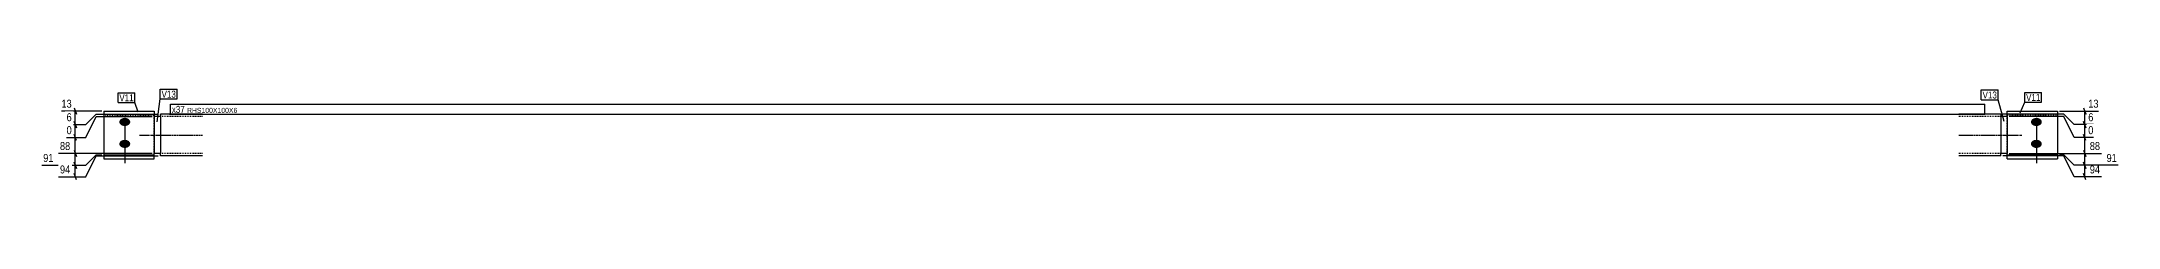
# Model space of a CAD drawing. Header units: millimetres. Extents: x 7 to 27379, y 7 to 415.
# Drawn here: x 6077 to 11031, y 12 to 229 of the extents above; entities that cross this region are included whole.
import ezdxf

# ---------------------------------------------------------------- set-up
doc = ezdxf.new("R2010")
doc.units = ezdxf.units.MM
doc.linetypes.add('DXK_LINE_DOT2', pattern=[3.9198, 1.9599, -1.9599])
doc.linetypes.add('DXK_LINE_DOT3', pattern=[5.9187, 2.979, -0.9799, 0.9799, -0.9799])
for name, color, linetype in [('MÅLSÆTNING', 7, 'Continuous'), ('STÅL', 7, 'Continuous'), ('TEKST', 7, 'Continuous')]:
    doc.layers.add(name, color=color, linetype=linetype)
doc.styles.add('Arial Narrow', font='ARIALN.TTF', dxfattribs={"height": 0.2})

msp = doc.modelspace()

# ---------------------------------------------------------------- hatches: boundary and pattern name
at = {"layer": 'STÅL', "linetype": 'Continuous'}
for points in [[(6275.2, 140.9), (6272.5, 141.2), (6269.9, 141.8), (6267.5, 142.8), (6265.5, 144.2), (6263.9, 145.8), (6262.8, 147.7), (6262.2, 149.7), (6262.2, 151.7), (6262.8, 153.7), (6263.9, 155.6), (6265.5, 157.2), (6267.5, 158.6), (6269.9, 159.6), (6272.5, 160.2), (6275.2, 160.4), (6277.9, 160.2), (6280.5, 159.6), (6282.8, 158.6), (6284.8, 157.2), (6286.4, 155.6), (6287.5, 153.7), (6288.1, 151.7), (6288.1, 149.7), (6287.5, 147.7), (6286.4, 145.8), (6284.8, 144.2), (6282.8, 142.8), (6280.5, 141.8), (6277.9, 141.2)], [(10835.2, 140.9), (10832.5, 141.2), (10829.9, 141.8), (10827.5, 142.8), (10825.5, 144.2), (10823.9, 145.8), (10822.8, 147.7), (10822.2, 149.7), (10822.2, 151.7), (10822.8, 153.7), (10823.9, 155.6), (10825.5, 157.2), (10827.5, 158.6), (10829.9, 159.6), (10832.5, 160.2), (10835.2, 160.4), (10837.9, 160.2), (10840.5, 159.6), (10842.8, 158.6), (10844.8, 157.2), (10846.4, 155.6), (10847.5, 153.7), (10848.1, 151.7), (10848.1, 149.7), (10847.5, 147.7), (10846.4, 145.8), (10844.8, 144.2), (10842.8, 142.8), (10840.5, 141.8), (10837.9, 141.2)], [(6275.2, 88.5), (6272.5, 88.7), (6269.9, 89.4), (6267.5, 90.4), (6265.5, 91.7), (6263.9, 93.4), (6262.8, 95.2), (6262.2, 97.2), (6262.2, 99.3), (6262.8, 101.3), (6263.9, 103.1), (6265.5, 104.8), (6267.5, 106.1), (6269.9, 107.2), (6272.5, 107.8), (6275.2, 108), (6277.9, 107.8), (6280.5, 107.2), (6282.8, 106.1), (6284.8, 104.8), (6286.4, 103.1), (6287.5, 101.3), (6288.1, 99.3), (6288.1, 97.2), (6287.5, 95.2), (6286.4, 93.4), (6284.8, 91.7), (6282.8, 90.4), (6280.5, 89.4), (6277.9, 88.7)], [(10835.2, 88.5), (10832.5, 88.7), (10829.9, 89.4), (10827.5, 90.4), (10825.5, 91.7), (10823.9, 93.4), (10822.8, 95.2), (10822.2, 97.2), (10822.2, 99.3), (10822.8, 101.3), (10823.9, 103.1), (10825.5, 104.8), (10827.5, 106.1), (10829.9, 107.2), (10832.5, 107.8), (10835.2, 108), (10837.9, 107.8), (10840.5, 107.2), (10842.8, 106.1), (10844.8, 104.8), (10846.4, 103.1), (10847.5, 101.3), (10848.1, 99.3), (10848.1, 97.2), (10847.5, 95.2), (10846.4, 93.4), (10844.8, 91.7), (10842.8, 90.4), (10840.5, 89.4), (10837.9, 88.7)]]:
    msp.add_hatch(color=96, dxfattribs=at).paths.add_polyline_path(points)

# ---------------------------------------------------------------- linework, layer by layer
at = {"layer": 'MÅLSÆTNING', "color": 7, "linetype": 'Continuous'}
for p, q in [((6220.2, 176.9), (6124.2, 176.9)), ((6154.1, 184.4), (6160.1, 169.4)), ((6160.1, 137), (6154.1, 152)), ((6154.1, 152), (6160.1, 137)), ((6157.1, 144.5), (6157.1, 176.9)), ((6182.1, 144.5), (6207.1, 169.5)), ((6182.1, 144.5), (6207.1, 169.5)), ((6182.1, 113.5), (6207.1, 163.5)), ((6182.1, 113.5), (6207.1, 163.5)), ((6207.1, 169.5), (6355.2, 169.5)), ((6207.1, 169.5), (6355.2, 169.5)), ((6207.1, 163.5), (6340.2, 163.5)), ((6207.1, 163.5), (6340.2, 163.5)), ((10900.4, 169.5), (10755.2, 169.5)), ((10900.4, 169.5), (10755.2, 169.5)), ((10900.4, 163.5), (10770.2, 163.5)), ((10900.4, 163.5), (10770.2, 163.5)), ((10925.4, 144.5), (10900.4, 169.5)), ((10925.4, 144.5), (10900.4, 169.5)), ((10925.4, 113.5), (10900.4, 163.5)), ((10925.4, 113.5), (10900.4, 163.5)), ((10947.4, 152), (10953.4, 137)), ((6136.4, 144.5), (6182.1, 144.5)), ((6136.4, 144.5), (6182.1, 144.5)), ((6136.4, 113.5), (6182.1, 113.5)), ((6136.4, 113.5), (6182.1, 113.5)), ((6160.1, 106), (6154.1, 121)), ((6160.1, 106), (6154.1, 121)), ((6157.1, 113.5), (6157.1, 144.5)), ((6157.1, 75.5), (6157.1, 113.5)), ((10971.1, 144.5), (10925.4, 144.5)), ((10971.1, 113.5), (10925.4, 113.5)), ((10971.1, 113.5), (10925.4, 113.5)), ((10953.4, 106), (10947.4, 121)), ((10953.4, 106), (10947.4, 121)), ((10950.4, 113.5), (10950.4, 144.5)), ((6340.2, 75.5), (6117, 75.5)), ((6340.2, 75.5), (6117, 75.5)), ((6154.1, 83), (6160.1, 68)), ((6154.1, 83), (6160.1, 68)), ((6160.1, 39.5), (6154.1, 54.5)), ((6154.1, 54.5), (6160.1, 39.5)), ((6157.1, 47), (6157.1, 75.5)), ((6182.1, 47), (6207.1, 72)), ((6182.1, 47), (6207.1, 72)), ((6182.1, 19.5), (6207.1, 69.5)), ((6207.1, 72), (6220.2, 72)), ((6207.1, 72), (6220.2, 72)), ((6207.1, 69.5), (6355.2, 69.5)), ((10900.4, 69.5), (10755.2, 69.5)), ((10900.4, 72), (10890.2, 72)), ((10900.4, 72), (10890.2, 72)), ((10925.4, 47), (10900.4, 72)), ((10925.4, 47), (10900.4, 72)), ((10925.4, 19.5), (10900.4, 69.5)), ((10947.4, 54.5), (10953.4, 39.5)), ((6077, 47), (6182.1, 47)), ((6077, 47), (6182.1, 47)), ((6117, 19.5), (6182.1, 19.5)), ((6160.1, 12), (6154.1, 27)), ((6157.1, 19.5), (6157.1, 47)), ((11030.6, 47), (10925.4, 47)), ((10990.6, 19.5), (10925.4, 19.5)), ((10953.4, 12), (10947.4, 27)), ((10950.4, 19.5), (10950.4, 47))]:
    msp.add_line(p, q, dxfattribs=at)
at = {"layer": 'STÅL', "color": 2, "linetype": 'Continuous'}
for p, q in [((6225.2, 176.9), (6225.2, 62.1)), ((6225.2, 176.9), (6345.2, 176.9)), ((6345.2, 176.9), (6345.2, 163.5)), ((6360.2, 163.5), (6345.2, 163.5)), ((6345.2, 163.5), (6345.2, 75.5)), ((6360.2, 169.5), (6360.2, 163.5)), ((6460.2, 169.5), (6360.2, 169.5)), ((6360.2, 163.5), (6360.2, 75.5)), ((10750.2, 169.5), (10650.2, 169.5)), ((10750.2, 168.6), (10750.2, 169.5)), ((10750.2, 168.6), (10750.2, 163.5)), ((10765.2, 163.5), (10750.2, 163.5)), ((10750.2, 163.5), (10750.2, 75.5)), ((10765.2, 163.5), (10765.2, 176.9)), ((10765.2, 176.9), (10885.2, 176.9)), ((10765.2, 163.5), (10765.2, 75.5)), ((10885.2, 176.9), (10885.2, 62.1)), ((6225.2, 72), (6345.2, 72)), ((6225.2, 62.1), (6345.2, 62.1)), ((6345.2, 62.1), (6345.2, 75.5)), ((6360.2, 75.5), (6345.2, 75.5)), ((6360.2, 70.4), (6360.2, 75.5)), ((6360.2, 69.5), (6360.2, 70.4)), ((6460.2, 69.5), (6360.2, 69.5)), ((10750.2, 69.5), (10650.2, 69.5)), ((10765.2, 75.5), (10750.2, 75.5)), ((10750.2, 69.5), (10750.2, 75.5)), ((10765.2, 62.1), (10765.2, 75.5)), ((10765.2, 72), (10885.2, 72)), ((10765.2, 62.1), (10885.2, 62.1))]:
    msp.add_line(p, q, dxfattribs=at)
at = {"layer": 'STÅL', "color": 7, "linetype": 'DXK_LINE_DOT2'}
for p, q in [((6225.2, 167), (6345.2, 167)), ((6345.2, 75.5), (6345.2, 167)), ((6360.2, 168.6), (6360.2, 169.5)), ((6460.2, 163.5), (6360.2, 163.5)), ((6360.2, 163.5), (6360.2, 75.5)), ((10750.2, 163.5), (10650.2, 163.5)), ((10750.2, 168.6), (10750.2, 169.5)), ((10750.2, 163.5), (10750.2, 75.5)), ((10765.2, 167), (10885.2, 167)), ((10765.2, 75.5), (10765.2, 163.5)), ((6460.2, 75.5), (6360.2, 75.5)), ((10750.2, 75.5), (10650.2, 75.5))]:
    msp.add_line(p, q, dxfattribs=at)
at = {"layer": 'STÅL', "color": 96, "linetype": 'Continuous'}
for p, q in [((6275.2, 160.6), (6275.2, 104.3)), ((10835.2, 160.6), (10835.2, 104.3)), ((6275.2, 108.2), (6275.2, 51.9)), ((10835.2, 108.2), (10835.2, 51.9))]:
    msp.add_line(p, q, dxfattribs=at)
at = {"layer": 'STÅL', "color": 7, "linetype": 'DXK_LINE_DOT3'}
for p, q in [((6310.2, 119.5), (6460.2, 119.5)), ((10650.2, 119.5), (10800.2, 119.5))]:
    msp.add_line(p, q, dxfattribs=at)

# ---------------------------------------------------------------- wipeouts: each hides what was drawn before it
at = {"color": 0}
for points in [[(6397, 208.9), (6397, 226.4), (6362.9, 226.4), (6362.9, 208.9)], [(10740.9, 206.9), (10740.9, 224.4), (10706.8, 224.4), (10706.8, 206.9)]]:
    msp.add_wipeout(points, dxfattribs=at).dxf.layer = 'TEKST'

# ---------------------------------------------------------------- next in the draw order: wipeouts: each hides what was drawn before it
at = {"color": 0, "linetype": 'Continuous'}
for points in [[(6152.6, 180.9), (6152.6, 208.9), (6120.2, 208.9), (6120.2, 180.9)], [(10975.1, 148.5), (10975.1, 176.5), (10954.9, 176.5), (10954.9, 148.5)], [(11030.9, 51), (11030.9, 79), (10998.6, 79), (10998.6, 51)]]:
    msp.add_wipeout(points, dxfattribs=at).dxf.layer = 'MÅLSÆTNING'
at = {"color": 0}
for points in [[(6296.4, 200.3), (6296.4, 217.8), (6262.2, 217.8), (6262.2, 200.3)], [(6397, 208.9), (6397, 226.4), (6362.9, 226.4), (6362.9, 208.9)], [(10740.9, 206.9), (10740.9, 224.4), (10706.8, 224.4), (10706.8, 206.9)], [(10844.7, 201.1), (10844.7, 218.6), (10810.6, 218.6), (10810.6, 201.1)]]:
    msp.add_wipeout(points, dxfattribs=at).dxf.layer = 'TEKST'

# ---------------------------------------------------------------- next in the draw order: linework, layer by layer
at = {"layer": 'MÅLSÆTNING', "color": 7, "linetype": 'Continuous'}
for p, q in [((10890.2, 176.9), (10983.3, 176.9)), ((10947.4, 184.4), (10953.4, 169.4)), ((10953.4, 137), (10947.4, 152)), ((10950.4, 144.5), (10950.4, 176.9)), ((10971.1, 144.5), (10925.4, 144.5))]:
    msp.add_line(p, q, dxfattribs=at)
at = {"layer": 'TEKST', "color": 7, "linetype": 'Continuous'}
for p, q in [((6352.1, 151.2), (6359.9, 205.9)), ((6359.9, 229.4), (6400, 229.4)), ((6359.9, 205.9), (6359.9, 229.4)), ((6359.9, 205.9), (6400, 205.9)), ((6400, 205.9), (6400, 229.4)), ((10703.8, 227.4), (10743.9, 227.4)), ((10703.8, 203.9), (10703.8, 227.4)), ((10703.8, 203.9), (10743.9, 203.9)), ((10743.9, 203.9), (10743.9, 227.4)), ((10758, 151.7), (10743.9, 203.9))]:
    msp.add_line(p, q, dxfattribs=at)

# ---------------------------------------------------------------- next in the draw order: texts
at = {"layer": 'MÅLSÆTNING', "color": 3, "linetype": 'Continuous', "style": 'Arial Narrow'}
for s, height, p in [('13', 19.09, (6124.2, 184.9)), ('6', 19.1, (10958.9, 152.5))]:
    msp.add_text(s, height=height, dxfattribs=at).set_placement(p)
at = {"layer": 'TEKST', "color": 3, "style": 'Arial Narrow'}
for p in [(6362.9, 208.9), (10706.8, 206.9)]:
    msp.add_text('V13', height=16.7, dxfattribs=at).set_placement(p)

# ---------------------------------------------------------------- next in the draw order: wipeouts: each hides what was drawn before it
at = {"color": 0, "linetype": 'Continuous'}
msp.add_wipeout([(10990.9, 23.5), (10990.9, 51.5), (10958.6, 51.5), (10958.6, 23.5)], dxfattribs=at).dxf.layer = 'MÅLSÆTNING'
at = {"color": 0}
for points in [[(6296.4, 200.3), (6296.4, 217.8), (6262.2, 217.8), (6262.2, 200.3)], [(10844.7, 201.1), (10844.7, 218.6), (10810.6, 218.6), (10810.6, 201.1)]]:
    msp.add_wipeout(points, dxfattribs=at).dxf.layer = 'TEKST'

# ---------------------------------------------------------------- next in the draw order: linework, layer by layer
at = {"layer": 'MÅLSÆTNING', "color": 7, "linetype": 'Continuous'}
for p, q in [((10950.4, 75.5), (10950.4, 113.5)), ((10770.2, 75.5), (10990.6, 75.5)), ((10770.2, 75.5), (10990.6, 75.5)), ((10947.4, 83), (10953.4, 68)), ((10947.4, 83), (10953.4, 68)), ((10953.4, 39.5), (10947.4, 54.5)), ((10950.4, 47), (10950.4, 75.5)), ((11030.6, 47), (10925.4, 47))]:
    msp.add_line(p, q, dxfattribs=at)
at = {"layer": 'TEKST', "color": 7, "linetype": 'Continuous'}
for p, q in [((6259.2, 220.8), (6299.4, 220.8)), ((6259.2, 197.3), (6259.2, 220.8)), ((6299.4, 197.3), (6299.4, 220.8)), ((10807.6, 221.6), (10847.7, 221.6)), ((10807.6, 198.1), (10807.6, 221.6)), ((10847.7, 198.1), (10847.7, 221.6)), ((6259.2, 197.3), (6299.4, 197.3)), ((6307.1, 173.9), (6299.4, 197.3)), ((10796.1, 172.9), (10807.6, 198.1)), ((10807.6, 198.1), (10847.7, 198.1))]:
    msp.add_line(p, q, dxfattribs=at)

# ---------------------------------------------------------------- next in the draw order: texts
at = {"layer": 'MÅLSÆTNING', "color": 3, "linetype": 'Continuous', "style": 'Arial Narrow'}
for s, p in [('91', (11002.6, 55)), ('94', (10962.6, 27.5))]:
    msp.add_text(s, height=19.09, dxfattribs=at).set_placement(p)
at = {"layer": 'TEKST', "color": 3, "style": 'Arial Narrow'}
for p in [(6262.2, 200.3), (10810.6, 201.1)]:
    msp.add_text('V11', height=16.7, dxfattribs=at).set_placement(p)

# ---------------------------------------------------------------- next in the draw order: wipeouts: each hides what was drawn before it
at = {"color": 0, "linetype": 'Continuous'}
for points in [[(10987.3, 180.9), (10987.3, 208.9), (10954.9, 208.9), (10954.9, 180.9)], [(6152.6, 148.5), (6152.6, 176.5), (6132.4, 176.5), (6132.4, 148.5)]]:
    msp.add_wipeout(points, dxfattribs=at).dxf.layer = 'MÅLSÆTNING'
at = {"color": 0}
msp.add_wipeout([(6418.3, 172.5), (6418.3, 190), (6387.4, 190), (6387.4, 172.5)], dxfattribs=at).dxf.layer = 'TEKST'

# ---------------------------------------------------------------- next in the draw order: texts
at = {"layer": 'MÅLSÆTNING', "color": 3, "linetype": 'Continuous', "style": 'Arial Narrow'}
for s, height, p in [('13', 19.09, (10958.9, 184.9)), ('6', 19.1, (6136.4, 152.5))]:
    msp.add_text(s, height=height, dxfattribs=at).set_placement(p)

# ---------------------------------------------------------------- next in the draw order: wipeouts: each hides what was drawn before it
at = {"color": 0, "linetype": 'Continuous'}
msp.add_wipeout([(10975.1, 117.5), (10975.1, 145.5), (10954.9, 145.5), (10954.9, 117.5)], dxfattribs=at).dxf.layer = 'MÅLSÆTNING'
at = {"color": 0}
msp.add_wipeout([(6418.3, 172.5), (6418.3, 190), (6387.4, 190), (6387.4, 172.5)], dxfattribs=at).dxf.layer = 'TEKST'

# ---------------------------------------------------------------- next in the draw order: linework, layer by layer
at = {"layer": 'TEKST', "color": 7, "linetype": 'Continuous'}
for p, q in [((6381.5, 169.5), (6384.4, 169.5)), ((6384.4, 169.5), (6384.4, 193))]:
    msp.add_line(p, q, dxfattribs=at)

# ---------------------------------------------------------------- next in the draw order: texts
at = {"layer": 'MÅLSÆTNING', "color": 3, "linetype": 'Continuous', "style": 'Arial Narrow'}
msp.add_text('0', height=19.1, dxfattribs=at).set_placement((10958.9, 121.5))

# ---------------------------------------------------------------- next in the draw order: wipeouts: each hides what was drawn before it
at = {"color": 0, "linetype": 'Continuous'}
msp.add_wipeout([(6152.6, 117.5), (6152.6, 145.5), (6132.4, 145.5), (6132.4, 117.5)], dxfattribs=at).dxf.layer = 'MÅLSÆTNING'
at = {"color": 0}
msp.add_wipeout([(10709.1, 172.5), (10709.1, 185), (6423.6, 185), (6423.6, 172.5)], dxfattribs=at).dxf.layer = 'TEKST'

# ---------------------------------------------------------------- next in the draw order: texts
at = {"layer": 'MÅLSÆTNING', "color": 3, "linetype": 'Continuous', "style": 'Arial Narrow'}
msp.add_text('0', height=19.1, dxfattribs=at).set_placement((6136.4, 121.5))

# ---------------------------------------------------------------- next in the draw order: wipeouts: each hides what was drawn before it
at = {"color": 0, "linetype": 'Continuous'}
msp.add_wipeout([(10990.9, 79.5), (10990.9, 107.5), (10958.6, 107.5), (10958.6, 79.5)], dxfattribs=at).dxf.layer = 'MÅLSÆTNING'
at = {"color": 0}
msp.add_wipeout([(10709.1, 172.5), (10709.1, 185), (6423.6, 185), (6423.6, 172.5)], dxfattribs=at).dxf.layer = 'TEKST'

# ---------------------------------------------------------------- next in the draw order: linework, layer by layer
at = {"layer": 'TEKST', "color": 7, "linetype": 'Continuous'}
for p, q in [((6384.4, 193), (10712.1, 193)), ((6384.4, 169.5), (10712.1, 169.5)), ((10712.1, 169.5), (10712.1, 193))]:
    msp.add_line(p, q, dxfattribs=at)

# ---------------------------------------------------------------- next in the draw order: texts
at = {"layer": 'MÅLSÆTNING', "color": 3, "linetype": 'Continuous', "style": 'Arial Narrow'}
msp.add_text('88', height=19.09, dxfattribs=at).set_placement((10962.6, 83.5))
at = {"layer": 'TEKST', "color": 3, "style": 'Arial Narrow'}
for s, height, p in [('x37', 16.7, (6387.4, 172.5)), ('RHS100X100X6', 11.93, (6423.6, 172.5))]:
    msp.add_text(s, height=height, dxfattribs=at).set_placement(p)

# ---------------------------------------------------------------- next in the draw order: wipeouts: each hides what was drawn before it
at = {"color": 0, "linetype": 'Continuous'}
msp.add_wipeout([(6149, 79.5), (6149, 107.5), (6116.6, 107.5), (6116.6, 79.5)], dxfattribs=at).dxf.layer = 'MÅLSÆTNING'

# ---------------------------------------------------------------- next in the draw order: texts
at = {"layer": 'MÅLSÆTNING', "color": 3, "linetype": 'Continuous', "style": 'Arial Narrow'}
msp.add_text('88', height=19.09, dxfattribs=at).set_placement((6120.6, 83.5))

# ---------------------------------------------------------------- next in the draw order: wipeouts: each hides what was drawn before it
at = {"color": 0, "linetype": 'Continuous'}
msp.add_wipeout([(6109, 51), (6109, 79), (6076.6, 79), (6076.6, 51)], dxfattribs=at).dxf.layer = 'MÅLSÆTNING'

# ---------------------------------------------------------------- next in the draw order: wipeouts: each hides what was drawn before it
msp.add_wipeout([(6149, 23.5), (6149, 51.5), (6116.6, 51.5), (6116.6, 23.5)], dxfattribs=at).dxf.layer = 'MÅLSÆTNING'

# ---------------------------------------------------------------- next in the draw order: texts
at = {"layer": 'MÅLSÆTNING', "color": 3, "linetype": 'Continuous', "style": 'Arial Narrow'}
for s, p in [('91', (6080.6, 55)), ('94', (6120.6, 27.5))]:
    msp.add_text(s, height=19.09, dxfattribs=at).set_placement(p)

doc.saveas('drawing.dxf')
